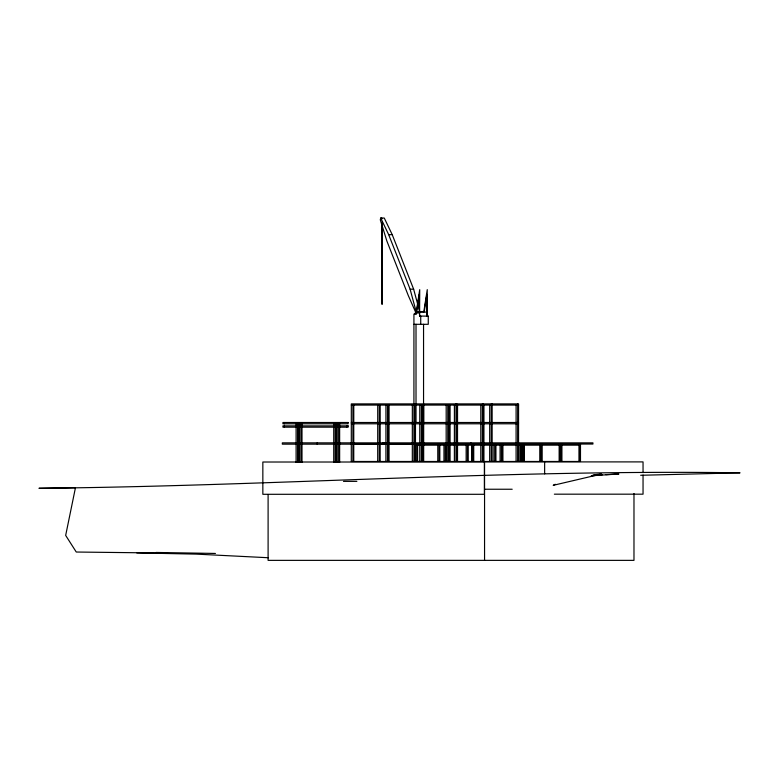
<?xml version="1.0" encoding="UTF-8"?>
<svg xmlns="http://www.w3.org/2000/svg" width="779" height="779" viewBox="0 0 779 779"><rect width="100%" height="100%" fill="white"/><g stroke="black" fill="none" stroke-linecap="round" stroke-linejoin="round"><path stroke-width="1.17" d="M413.922 324.307L428.265 324.307L428.265 316.147L427.106 316.06L426.736 312.087L426.795 299.019L426.074 298.893L424.292 311.629L416.755 311.629L416.093 313.109L414.905 313.255L414.905 314.073M427.106 316.06L427.252 289.642L423.786 311.951M416.093 313.109L419.715 289.642L419.569 316.06L420.728 316.147L420.728 324.307M419.745 311.814L413.649 289.213L392.226 234.654L384.261 218.032L380.717 218.032L380.298 219.824L386.842 240.945L408.274 295.504L416.463 314.073M555.242 484.256L553.217 485.327L601.369 474.041L593.131 474.849M591.261 475.774L618.916 473.973L605.78 474.635M595.039 475.18L602.206 474.82M640.659 475.278L740.05 472.834C506.223 469.299 272.728 486.038 38.95 488.287L75.456 487.712L65.67 535.407L76.264 552.029L165.421 553.071M380.717 218.032L388.682 234.654L392.226 234.654M388.682 234.654L410.114 289.213L413.649 289.213M426.736 312.087L418.469 312.087L418.002 313.401L416.755 311.629L418.547 298.893L419.258 299.019L419.569 316.06L428.265 316.147M415.801 314.073L413.922 314.073L413.922 404.32M351.319 405.08L518.571 405.08M351.31 422.5L518.561 422.5M351.31 423.795L518.561 423.795M351.3 444.049L592.926 444.049L592.926 442.862L282.329 442.862L282.329 444.157L377.873 444.157M380.24 444.157L386.365 444.157M388.74 444.157L415.48 444.157M415.587 445.16L420.494 445.16M422.909 445.16L447.058 445.16M449.464 445.16L455.033 445.16M456.621 445.16L516.409 445.16M517.947 445.16L580.491 445.16M343.49 481.364L356.87 481.364M484.557 489.241L512.192 489.241M554.356 494.178L643.045 494.178L643.045 475.054M156.043 552.457L215.432 553.45M136.783 552.905L196.113 554.112L268.346 557.735M410.114 289.213L416.502 312.944M381.671 218.032L381.866 218.928M643.045 472.658L643.045 461.898L484.557 461.898L484.557 560.364M633.979 493.516L633.979 560.364L268.103 560.364L268.103 494.733M580.491 444.049L580.482 461.48L351.29 461.48L351.319 403.892L518.571 403.892L518.551 442.871M579.868 444.049L579.878 461.48M578.963 444.049L578.963 461.48M561.922 444.049L561.912 461.48M561.308 444.049L561.308 461.48M560.393 445.16L560.393 461.48M560.052 444.049L560.062 461.48M559.147 444.049L559.147 461.48M544.638 461.898L544.638 473.856M542.096 444.049L542.096 461.48M541.493 445.16L541.493 461.48M540.684 444.049L540.694 461.48M539.779 444.049L539.779 461.48M524.306 444.049L524.306 445.16M524.306 445.16L524.306 461.48M523.556 444.049L523.576 461.48M522.728 444.049L522.728 461.48M522.125 445.16L522.125 461.48M521.209 445.16L521.209 461.48M520.869 444.049L520.878 461.48M519.963 444.049L519.963 461.48M518.541 444.049L518.541 461.48M517.694 403.892L517.684 442.871M517.675 444.049L517.675 461.48M516.097 405.08L516.097 422.5M516.087 423.795L516.087 442.871M516.087 444.049L516.087 461.48M502.913 444.049L502.913 461.48M502.309 445.16L502.309 461.48M501.394 444.049L501.394 461.48M500.079 445.16L500.079 461.48M495.921 445.16L495.921 461.48M495.181 444.049L495.201 461.48M493.896 444.049L493.896 461.48M492.143 403.892L492.143 442.871M492.133 444.049L492.133 461.48M491.286 403.892L491.276 442.871M491.267 444.049L491.267 461.48M489.689 405.08L489.689 422.5M489.679 423.795L489.679 442.871M489.679 444.049L489.679 461.48M483.944 405.08L483.944 422.5M483.934 423.795L483.934 442.871M483.925 444.049L483.925 461.48M483.272 403.892L483.253 442.871M483.243 444.049L483.243 461.48M483.077 405.08L483.077 422.5M483.068 423.795L483.068 442.871M483.058 444.049L483.058 461.48M482.396 403.892L482.386 442.871M482.376 444.049L482.376 461.48M480.809 405.08L480.809 422.5M480.799 423.795L480.799 442.871M480.789 444.049L480.789 461.48M473.729 444.049L473.729 461.48M473.009 445.16L473.009 461.48M472.434 444.049L472.425 461.48M471.704 445.16L471.704 461.48M470.867 442.862L470.867 444.049M468.189 445.16L468.189 461.48M467.449 444.049L467.458 461.48M466.154 444.049L466.154 461.48M457.536 405.08L457.536 422.5M457.526 423.795L457.516 461.48M456.845 403.892L456.835 461.48M456.669 405.08L456.669 422.5M456.66 423.795L456.66 442.871M456.65 444.049L456.65 461.48M455.988 403.892L455.968 461.48M454.4 405.08L454.4 422.5M454.391 423.795L454.391 442.871M454.381 444.049L454.381 461.48M450.096 405.08L450.096 422.5M450.087 423.795L450.087 442.871M450.077 444.049L450.077 461.48M449.23 405.08L449.23 422.5M449.22 423.795L449.21 461.48M448.646 405.08L448.646 422.5M448.636 423.795L448.636 442.871M448.626 444.049L448.626 461.48M447.779 405.08L447.779 422.5M447.769 423.795L447.759 461.48M446.182 405.08L446.182 422.5M446.172 423.795L446.163 461.48M445.987 444.049L445.997 461.48M445.267 445.16L445.267 461.48M443.962 445.16L443.962 461.48M439.814 445.16L439.814 461.48M439.064 444.049L439.083 461.48M437.779 444.049L437.779 461.48M423.688 405.08L423.688 422.5M423.552 324.307L423.552 422.5M423.679 423.795L423.669 461.48M422.822 405.08L422.822 422.5M422.812 423.795L422.812 442.871M422.802 444.049L422.802 461.48M422.237 405.08L422.237 422.5M422.228 423.795L422.218 461.48M421.371 405.08L421.371 422.5M421.361 423.795L421.361 442.871M421.351 444.049L421.351 461.48M419.774 405.08L419.774 422.5M419.764 423.795L419.764 442.871M419.754 444.049L419.754 461.48M417.612 444.049L417.622 461.48M416.892 445.16L416.892 461.48M416.015 324.307L416.015 422.5M415.587 444.049L415.587 461.48M415.47 423.795L415.47 442.871M415.46 444.049L415.46 461.48M414.798 405.08L414.798 422.5M414.798 423.795L414.798 442.871M414.788 444.049L414.788 461.48M414.603 423.795L414.594 461.48M413.931 405.08L413.931 422.5M413.931 423.795L413.922 461.48M412.344 405.08L412.344 422.5M412.334 423.795L412.325 461.48M389.072 405.08L389.072 422.5M389.062 423.795L389.052 461.48M388.39 405.08L388.39 422.5M388.39 423.795L388.38 461.48M387.523 405.08L387.523 422.5M387.523 423.795L387.523 442.871M387.514 444.049L387.514 461.48M385.936 405.08L385.936 422.5M385.926 423.795L385.926 442.871M385.917 444.049L385.917 461.48M385.04 442.871L385.04 444.049M384.164 442.871L384.164 444.049M383.472 442.871L383.472 444.049M382.596 442.871L382.596 444.049M382.07 222.239L382.07 304.375L381.866 222.541M380.181 405.08L380.181 422.5M380.171 423.795L380.162 461.48M379.315 405.08L379.315 422.5M379.305 423.795L379.295 461.48M377.727 405.08L377.727 422.5M377.718 423.795L377.708 461.48M353.773 405.08L353.773 422.5M353.763 423.795L353.754 461.48M352.906 405.08L352.906 422.5M352.897 423.795L352.897 442.871M352.887 444.049L352.887 461.48M346.694 425.889L346.694 427.174M339.644 423.718L339.644 462.463M338.661 423.718L338.661 462.463M337.21 423.718L337.21 462.463M336.168 423.718L336.168 462.463M335.184 423.718L335.184 462.463M333.733 423.718L333.733 462.463M317.219 442.862L317.219 444.157M301.999 422.5L301.999 462.463M301.025 422.5L301.025 462.463M299.574 423.718L299.574 462.463M298.523 422.5L298.523 462.463M297.549 422.5L297.549 462.463M296.098 423.718L296.098 462.463M284.364 422.5L284.364 423.795M284.364 425.889L284.364 427.174M419.433 294.452L419.384 298.367L418.664 298.299L419.433 294.452M426.97 294.452L426.921 298.367L426.201 298.299L426.97 294.452M348.125 422.5L282.933 422.5L282.933 423.795L348.125 423.795L348.125 422.5M348.125 425.889L282.933 425.889L282.933 427.174L348.125 427.174L348.125 425.889M484.392 462.015L262.844 462.015L262.844 494.295L484.392 494.295L484.392 462.015"/></g></svg>
